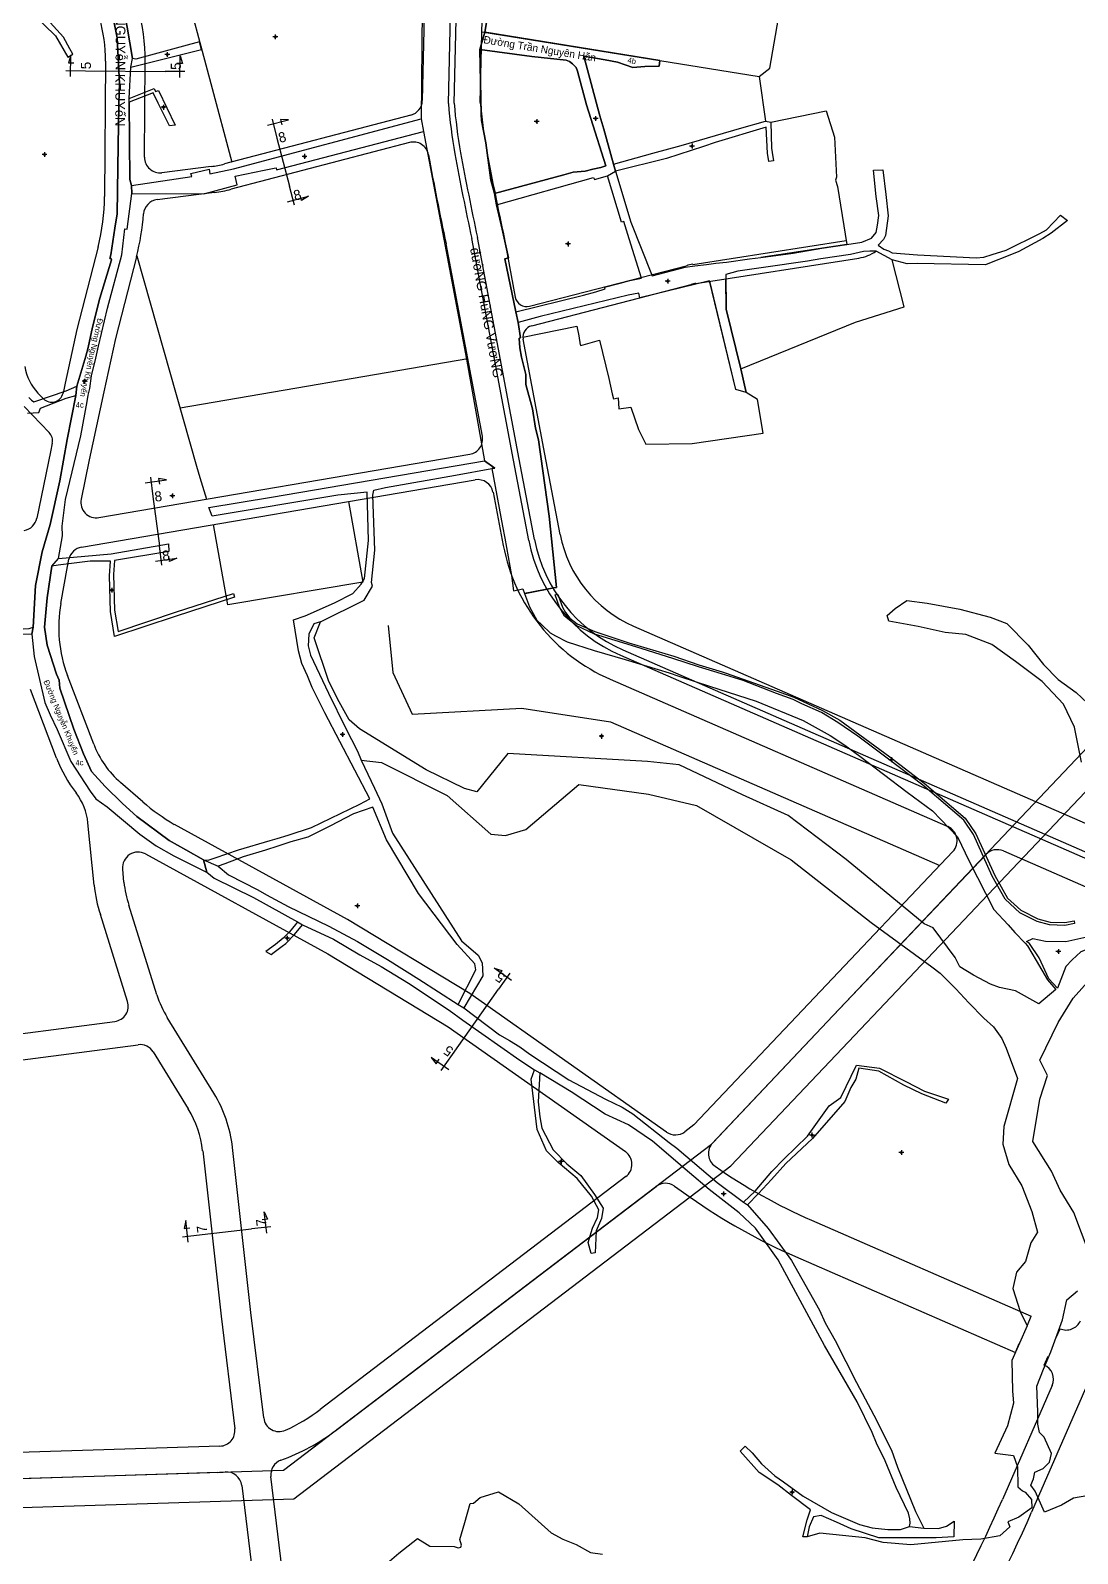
# Model space of a CAD drawing. Extents: x 548357 to 553331, y 1835329 to 1842351.
# Drawn here: x 551467 to 552008, y 1837728 to 1838515 of the extents above; entities that cross this region are included whole.
import ezdxf

# ---------------------------------------------------------------- set-up
doc = ezdxf.new("R2010")
doc.units = 0
for name, color, linetype in [('Level 1', 7, 'Continuous'), ('Level 10', 7, 'Continuous'), ('Level 11', 7, 'Continuous'), ('Level 2', 7, 'Continuous'), ('Level 30', 7, 'Continuous'), ('Level 4', 7, 'Continuous'), ('Level 5', 7, 'Continuous')]:
    doc.layers.add(name, color=color, linetype=linetype)

msp = doc.modelspace()

# ---------------------------------------------------------------- linework, layer by layer
at = {"layer": 'Level 1'}
for points in [[(551488.1, 1838502.55), (551486.86, 1838498.58), (551489.69, 1838498.56)], [(551488.02, 1838491.42), (551488.1, 1838502.55)], [(551544.58, 1838502.14), (551545.76, 1838498.15), (551542.93, 1838498.17)], [(551544.49, 1838491), (551544.58, 1838502.14)], [(551485.51, 1838494.47), (551495.63, 1838494.4)], [(551495.63, 1838494.4), (551536.92, 1838494.1)], [(551547.05, 1838494.02), (551536.92, 1838494.1)], [(551589.8, 1838466.25), (551600.57, 1838469.07)], [(551592.1, 1838469.47), (551594.66, 1838459.67)], [(551600.57, 1838469.07), (551596.42, 1838469.24), (551597.13, 1838466.5)], [(551594.66, 1838459.67), (551601.18, 1838434.84)], [(551600.16, 1838426.73), (551610.94, 1838429.55)], [(551603.74, 1838425.05), (551601.18, 1838434.84)], [(551610.94, 1838429.55), (551607.39, 1838427.36), (551606.67, 1838430.11)], [(551526.58, 1838281.58), (551537.62, 1838283.02)], [(551529.26, 1838284.48), (551530.57, 1838274.44)], [(551537.62, 1838283.02), (551533.52, 1838283.71), (551533.88, 1838280.9)], [(551530.57, 1838274.44), (551533.89, 1838248.98)], [(551535.2, 1838238.95), (551533.89, 1838248.98)], [(551531.86, 1838241.06), (551542.9, 1838242.5)], [(551542.9, 1838242.5), (551539.11, 1838240.78), (551538.74, 1838243.59)], [(551715.93, 1838024.39), (551706.83, 1838030.8)], [(551706.83, 1838030.8), (551710.78, 1838029.5), (551709.15, 1838027.18)], [(551714.91, 1838028.21), (551709.08, 1838019.93)], [(551685.31, 1837986.16), (551709.08, 1838019.93)], [(551683.43, 1837978.2), (551674.32, 1837984.61)], [(551674.32, 1837984.61), (551676.87, 1837981.33), (551678.51, 1837983.65)], [(551679.49, 1837977.88), (551685.31, 1837986.16)], [(551588.11, 1837904.92), (551589.76, 1837901.11), (551586.95, 1837900.79)], [(551589.37, 1837893.86), (551588.11, 1837904.92)], [(551545.91, 1837891.96), (551555.97, 1837893.11)], [(551547.51, 1837900.29), (551546.75, 1837896.2), (551549.57, 1837896.52)], [(551548.77, 1837889.23), (551547.51, 1837900.29)], [(551555.97, 1837893.11), (551581.48, 1837896.02)], [(551591.54, 1837897.17), (551581.48, 1837896.02)]]:
    msp.add_lwpolyline(points, dxfattribs=at)
at = {"layer": 'Level 10'}
for p, q in [((551699.53, 1838505.43), (551701.99, 1838514.33)), ((551519.22, 1838496.25), (551520.02, 1838500.81)), ((551518.32, 1838480.17), (551519.22, 1838496.25)), ((551518.21, 1838478.17), (551518.32, 1838480.17)), ((551669.1, 1838469.55), (551670.35, 1838462.97)), ((551768.5, 1838446.22), (551769.62, 1838442.59)), ((551765.5, 1838440.06), (551769.62, 1838442.59)), ((551519.52, 1838435.05), (551519.62, 1838431.08)), ((551707.08, 1838430.94), (551708.14, 1838425.18)), ((551718.17, 1838369.78), (551719.3, 1838364.39)), ((551490.75, 1838326.6), (551491.21, 1838331.48)), ((551478.25, 1838238.49), (551481.73, 1838242.36)), ((551467.95, 1838203.3), (551468.75, 1838206.89)), ((551556.74, 1838086.8), (551564.27, 1838083.5)), ((551556.74, 1838086.8), (551558.33, 1838080.4)), ((551605.23, 1838054.68), (551607.77, 1838053.13)), ((551688.32, 1838012.03), (551691.2, 1838010.19)), ((551727.72, 1837978.19), (551730.43, 1837976.64)), ((551835.79, 1837909.86), (551837.72, 1837908.41)), ((551921.52, 1837742.23), (551928.99, 1837741.47))]:
    msp.add_line(p, q, dxfattribs=at)
for points in [[(551717.67, 1838607.15), (551701.99, 1838514.33)], [(551666.14, 1838584.16), (551669.98, 1838564.33), (551669.1, 1838469.55)], [(551492.96, 1838555.93), (551491.18, 1838553.49), (551483.9, 1838545.41), (551470.69, 1838526.9), (551468.53, 1838523.76), (551480.29, 1838512.41), (551486.62, 1838501.42), (551489.16, 1838502.91), (551487.61, 1838505.83), (551484.31, 1838511.82), (551477.38, 1838519.3), (551474.11, 1838522.34), (551473.55, 1838523.04), (551473.23, 1838523.92), (551473.27, 1838525.27), (551481.68, 1838538.61), (551488.13, 1838546.55), (551494.27, 1838553.58)], [(551502.29, 1838555.54), (551505.58, 1838549.15), (551513.65, 1838531.71), (551515.13, 1838526.99), (551517.2, 1838516.96), (551520.02, 1838500.81)], [(551491.21, 1838331.48), (551495.9, 1838346.97), (551497.01, 1838351.39), (551499.36, 1838361.86), (551503.15, 1838376.9), (551509.11, 1838396.81), (551508.95, 1838397.35), (551508.34, 1838397.4), (551508.85, 1838399.29), (551510.84, 1838413.17), (551512.1, 1838420.48), (551512.38, 1838444.43), (551512.99, 1838477.76), (551513.33, 1838487.76), (551512.02, 1838511.5), (551509.12, 1838525.91), (551506.94, 1838532.9), (551499.32, 1838546.69), (551494.27, 1838553.58)], [(551519.22, 1838496.25), (551555.71, 1838505.47), (551554.64, 1838509.4), (551546.37, 1838507.05), (551521.66, 1838500.39), (551520.02, 1838500.81)], [(551701.99, 1838514.33), (551792.49, 1838499.67), (551792.16, 1838496.86), (551784.78, 1838496.64), (551778.57, 1838496.05), (551770.59, 1838498.87), (551764.21, 1838500), (551764.2, 1838500), (551753.26, 1838501.94), (551761.41, 1838471.05), (551763.49, 1838464.29), (551768.5, 1838446.22)], [(551707.08, 1838430.94), (551742.95, 1838440.73), (551747.79, 1838441.98), (551753.84, 1838442.51), (551757.9, 1838443.51), (551762.05, 1838444.47), (551764.57, 1838445.28), (551756.81, 1838469.72), (551754.69, 1838476.85), (551749.9, 1838494.19), (551749.18, 1838496.17), (551747.31, 1838498.04), (551745.81, 1838499.13), (551744.17, 1838499.91), (551726.34, 1838501.83), (551699.53, 1838505.43)], [(551699.53, 1838505.43), (551700.22, 1838472.07), (551700.35, 1838468.66), (551702.61, 1838457.22), (551705.17, 1838437.95), (551707.08, 1838430.94)], [(551518.32, 1838480.17), (551531.18, 1838485.17), (551531.81, 1838483.71), (551533.43, 1838484.26), (551542.13, 1838466.27), (551539.15, 1838465.93), (551533.32, 1838477.65), (551530.67, 1838483.09), (551518.21, 1838478.17)], [(551518.21, 1838478.17), (551518.59, 1838438.3), (551519.52, 1838435.05)], [(551519.52, 1838435.05), (551550.62, 1838439.83), (551550.17, 1838441.37), (551559.57, 1838443.52), (551559.91, 1838441.12), (551572.19, 1838443.74), (551669.1, 1838469.55)], [(551768.5, 1838446.22), (551788.94, 1838451.88), (551803.55, 1838455.73), (551834.8, 1838464.93), (551847.07, 1838468.45), (551849.79, 1838467.89), (551850.25, 1838454.45), (551850.56, 1838452.19), (551851.23, 1838447.94), (551848.79, 1838447.54), (551848.12, 1838451.79), (551847.52, 1838465.29), (551821.09, 1838457.43), (551815.1, 1838455.37), (551796.02, 1838449.1), (551769.62, 1838442.59)], [(551519.62, 1838431.08), (551556.92, 1838430.83), (551574.1, 1838435.42), (551573.1, 1838439.94), (551588.07, 1838443.02), (551588.92, 1838443.25), (551593.17, 1838444.13), (551594.29, 1838444.32), (551594.48, 1838443.15), (551670.35, 1838462.97)], [(551670.35, 1838462.97), (551692.58, 1838345.46), (551701.82, 1838292.8)], [(551708.14, 1838425.18), (551758.24, 1838439.28), (551758.72, 1838438.25), (551765.5, 1838440.06)], [(551718.17, 1838369.78), (551753, 1838378.52), (551759.38, 1838380.22), (551764.19, 1838381.76), (551763.98, 1838382.53), (551772.04, 1838384.61), (551777.05, 1838385.99), (551782.95, 1838387.32), (551776.59, 1838407.66), (551773.89, 1838416.54), (551772.67, 1838416.17), (551765.5, 1838440.06)], [(551769.62, 1838442.59), (551777.56, 1838416.11), (551788.52, 1838388.53), (551805.63, 1838392.96), (551810.57, 1838393.64), (551816.6, 1838394.31), (551821.45, 1838395.06), (551826.9, 1838395.57), (551838.77, 1838397.24), (551844.65, 1838397.97), (551861.4, 1838400.24), (551876.18, 1838402.77), (551889.05, 1838404.65), (551896.81, 1838405.91), (551901.81, 1838407.99), (551904.23, 1838410.78), (551905.05, 1838414.64), (551905.7, 1838419.68), (551904.37, 1838429.44), (551902.88, 1838443.09), (551907.67, 1838443.26), (551909.21, 1838430.56), (551910.44, 1838419.4), (551909.05, 1838409.38), (551908.05, 1838407.18), (551905.3, 1838404.25), (551908.22, 1838402.27), (551910.68, 1838401.33), (551912.64, 1838400.42), (551925.66, 1838399.3), (551955.94, 1838397.77), (551959.89, 1838398.12), (551964.15, 1838399.51), (551971.53, 1838401.79), (551988.83, 1838410.38), (551992.31, 1838412.25), (551999.55, 1838419.8), (552003.2, 1838417.1), (551994.64, 1838410.5), (551990.5, 1838407.81), (551978.04, 1838401.02), (551970.77, 1838398.13), (551965.42, 1838396.09), (551960.77, 1838394.09), (551925.46, 1838394.75), (551920.36, 1838394.71), (551912.63, 1838396.77), (551904.24, 1838401.19), (551901.09, 1838401.27), (551897.83, 1838401.06), (551890.95, 1838399.47), (551875.69, 1838397.24), (551868.84, 1838396.08), (551846.13, 1838392.81), (551832.86, 1838390.79), (551826.53, 1838389.14), (551826.81, 1838371.16), (551834.38, 1838340.34), (551837.14, 1838328.11), (551831.79, 1838329.66), (551818.2, 1838385.93), (551782.12, 1838377.11), (551781.63, 1838379.58), (551776.22, 1838378.54), (551730.62, 1838367.41), (551719.3, 1838364.39)], [(551481.73, 1838242.36), (551483.77, 1838254.17), (551483.74, 1838259.17), (551485.41, 1838272.89), (551493.32, 1838305.86), (551496.55, 1838323.45), (551497.03, 1838326.84), (551497.9, 1838330.24), (551498.86, 1838336.73), (551501.12, 1838345.93), (551502.38, 1838352.05), (551507.11, 1838371.68), (551514.49, 1838399.3), (551516, 1838412.71), (551517.28, 1838412.57), (551519.62, 1838431.08)], [(551708.14, 1838425.18), (551710.97, 1838412.53), (551714.38, 1838397.69), (551712.38, 1838397.31), (551718.17, 1838369.78)], [(551719.3, 1838364.39), (551720.48, 1838356.45), (551719.8, 1838356.28), (551720.24, 1838351.33), (551721.04, 1838346.43), (551723.24, 1838337.42), (551723.21, 1838332.26), (551726.73, 1838319.71), (551728.29, 1838309.73), (551729.85, 1838303.71), (551735.35, 1838264.2), (551739.06, 1838227.44), (551737.64, 1838227.19), (551722.54, 1838224.25)], [(551465.82, 1838317.46), (551471.6, 1838317.82), (551472.4, 1838320.01), (551485.65, 1838325.22), (551490.75, 1838326.6)], [(551466.36, 1838325.63), (551467.75, 1838324.2), (551469.09, 1838323.42), (551485.7, 1838328.96), (551491.21, 1838331.48)], [(551468.75, 1838206.89), (551469.82, 1838228.39), (551473.25, 1838245.94), (551477.43, 1838260), (551482.45, 1838282.59), (551486.2, 1838303.86), (551490.75, 1838326.6)], [(551556.74, 1838086.8), (551559.13, 1838086.55), (551562.7, 1838087.74), (551574.7, 1838091.9), (551591.17, 1838096.77), (551594.74, 1838097.73), (551600.49, 1838099.49), (551612.56, 1838103.39), (551637.56, 1838115.55), (551642.66, 1838118.27), (551619.42, 1838162.64), (551612.89, 1838175.71), (551610.38, 1838181.81), (551607.48, 1838188.19), (551605.73, 1838194.62), (551603.28, 1838210.75), (551609.15, 1838212.72), (551624.35, 1838219.45), (551633.81, 1838224.33), (551638.25, 1838229.08), (551639.9, 1838232.03), (551642.01, 1838251.74), (551641.34, 1838276.77), (551626.03, 1838275.06), (551561.14, 1838264.25), (551559.44, 1838268.77), (551591.9, 1838274.17), (551701.82, 1838292.8)], [(551617.15, 1838209.72), (551639.69, 1838220.87), (551643.94, 1838228.12), (551643.44, 1838230.01), (551645.19, 1838246.65), (551644.18, 1838275.15), (551644.73, 1838277.67), (551650.7, 1838279.07), (551686.86, 1838285.55), (551705.68, 1838288.83)], [(551705.68, 1838288.83), (551707.27, 1838289.05), (551701.82, 1838292.8)], [(551705.68, 1838288.83), (551711.15, 1838259.07), (551712.37, 1838252.89), (551715.78, 1838233.69), (551716.94, 1838225.71), (551721.62, 1838226.7), (551722.54, 1838224.25)], [(551481.73, 1838242.36), (551509.05, 1838244.79), (551538.6, 1838250), (551538.75, 1838245.96), (551510.68, 1838241.32), (551510.17, 1838234.14), (551510.64, 1838215.74), (551512.51, 1838204.76), (551542.8, 1838214.79), (551572.22, 1838224.28), (551572.75, 1838222.35), (551542.06, 1838212.44), (551510.78, 1838202.09), (551508.58, 1838215), (551508.11, 1838233.39), (551508.65, 1838240.98), (551498.06, 1838241.05), (551481.65, 1838239.05), (551478.25, 1838238.49)], [(551478.25, 1838238.49), (551475.82, 1838222.16), (551474.53, 1838206.89), (551475.92, 1838197.66), (551480.81, 1838182.69), (551482.07, 1838179.53), (551482.47, 1838175.5), (551489.62, 1838154.23), (551494.61, 1838141.43), (551498.79, 1838132.39), (551505.88, 1838124.68), (551514.79, 1838115.82), (551522.24, 1838109.18), (551539.03, 1838096.75), (551547.52, 1838091.8), (551556.74, 1838086.8)], [(551722.54, 1838224.25), (551725.09, 1838217.41), (551728.95, 1838210.48), (551731.57, 1838208.06), (551735.77, 1838204.02), (551738.52, 1838202.41), (551744.56, 1838199.34), (551758.55, 1838194.93), (551774.66, 1838190.17), (551797.27, 1838183.36), (551802.38, 1838181.69), (551803.3, 1838181.3), (551818.24, 1838176.5), (551842.3, 1838168.63), (551866.51, 1838158.63), (551880.48, 1838151.02), (551888.16, 1838145.95), (551895.85, 1838140.22), (551920.3, 1838121.75), (551933.37, 1838112.01), (551946.26, 1838098.54), (551952.42, 1838086), (551965.01, 1838061.09), (551972.53, 1838053.11), (551975.87, 1838049.13), (551981.31, 1838043.65), (551982.52, 1838042.22), (551987.05, 1838034.73), (551992.87, 1838024.71), (551997.13, 1838019.67), (551988.36, 1838012.24), (551976.36, 1838018.97), (551968.07, 1838020.83), (551963.38, 1838022.55), (551954.62, 1838027.13), (551947.58, 1838031.37), (551945.1, 1838036.28), (551933.68, 1838051.5), (551929.06, 1838053.72), (551888.83, 1838086.92), (551858.75, 1838109.6), (551835.24, 1838120.24), (551802.48, 1838135.78), (551786.1, 1838137.6), (551713.9, 1838141.63), (551697.95, 1838121.93), (551691.63, 1838123.61), (551671.67, 1838133.29), (551637.25, 1838154.36), (551631.9, 1838159.12), (551626.86, 1838168.42), (551621.41, 1838178.92), (551613.92, 1838201.38), (551617.15, 1838209.72)], [(552006.86, 1838053.86), (552001.71, 1838052.85), (551993.83, 1838053.18), (551987.49, 1838054.83), (551978.57, 1838059.29), (551970.98, 1838066.44), (551964.24, 1838078.34), (551954.66, 1838099.78), (551949.55, 1838107.25), (551928.48, 1838125.34), (551910.63, 1838138.79), (551894.74, 1838150.6), (551884.51, 1838157.73), (551876.09, 1838162.79), (551865.83, 1838167.38), (551861.45, 1838169.64), (551852.71, 1838172.71), (551835.53, 1838179.3), (551824.33, 1838182.88), (551812.5, 1838186.41), (551799.26, 1838190.74), (551780.13, 1838196.73), (551758.79, 1838203.29), (551749.23, 1838207.72), (551743.28, 1838212.64), (551740.57, 1838217.19), (551738.44, 1838223.67), (551739.4, 1838224.06), (551740.06, 1838223), (551742.25, 1838217.26), (551743.77, 1838214.48), (551746.06, 1838211.57), (551749.86, 1838208.59), (551758.87, 1838204.61), (551776.45, 1838198.89), (551799.7, 1838191.9), (551812.68, 1838187.54), (551824.68, 1838183.84), (551826.34, 1838183.41), (551853.16, 1838173.93), (551861.82, 1838170.73), (551876.62, 1838163.92), (551885.48, 1838158.89), (551911.3, 1838139.9), (551929.18, 1838126.32), (551950.36, 1838108.21), (551955.85, 1838100.14), (551965.6, 1838078.57), (551972.17, 1838066.95), (551979.08, 1838060.76), (551987.78, 1838056.22), (551994.18, 1838054.52), (552001.7, 1838054.36), (552006.53, 1838055.23), (552006.86, 1838053.86)], [(552010.45, 1838137.25), (552006.83, 1838155.33), (552001.15, 1838167.21), (551990.05, 1838178.83), (551976.37, 1838189.16), (551963.98, 1838197.94), (551950.56, 1838203.11), (551939.98, 1838204.14), (551926.04, 1838207.24), (551910.81, 1838210.08), (551910.03, 1838212.92), (551914.16, 1838216.53), (551920.1, 1838220.67), (551930.68, 1838219.37), (551947.46, 1838216.27), (551963.21, 1838212.14), (551971.73, 1838208.79), (551982.83, 1838197.68), (551990.83, 1838187.61), (551998.31, 1838179.86), (552007.61, 1838173.15), (552013.54, 1838167.73)], [(551617.15, 1838209.72), (551613.62, 1838208.68), (551611.06, 1838203.27), (551610.8, 1838197.28), (551612.06, 1838192.49), (551621.22, 1838172.77), (551630.09, 1838154.94), (551636.2, 1838142.83), (551638.08, 1838138.18)], [(551467.95, 1838203.3), (551448.32, 1838202.83), (551432.33, 1838202.26), (551422.24, 1838201.76), (551422.18, 1838202.22), (551412.24, 1838201.7), (551408.44, 1838202.02), (551404.57, 1838201.54), (551404.2, 1838205.08), (551408.17, 1838205.23), (551421.98, 1838205.3), (551432.56, 1838205.16), (551447.5, 1838205.21), (551466.64, 1838206.29), (551468.75, 1838206.89)], [(551467.95, 1838203.3), (551469.19, 1838191.84), (551474.64, 1838167.98), (551477.41, 1838161.55), (551481.15, 1838154.14), (551488.11, 1838137.5), (551498.13, 1838122.12), (551501.06, 1838118.23), (551506.95, 1838114.08), (551523.79, 1838099.92), (551532.18, 1838093.87), (551541.31, 1838088.83), (551558.3, 1838080.42), (551558.33, 1838080.4)], [(551638.08, 1838138.18), (551648.74, 1838137.07), (551682.67, 1838119.9), (551705.13, 1838099.9), (551712.73, 1838099.35), (551723.29, 1838102.44), (551750.57, 1838125.61), (551786.61, 1838120.58), (551811.52, 1838114.87), (551860.34, 1838086.78), (551901.68, 1838054.37), (551933.03, 1838031.41), (551937.4, 1838028.12), (551945.41, 1838020.1), (551952.26, 1838012.77), (551959.92, 1838004.89), (551964.95, 1838000.51), (551969.26, 1837994.39), (551971.39, 1837989.37), (551977.25, 1837973.81), (551970.2, 1837949.01), (551969.81, 1837939.74), (551972.79, 1837929.36), (551979.52, 1837918.33), (551984.8, 1837905.01), (551987.64, 1837894.32), (551984.28, 1837888.8), (551981.38, 1837879.13), (551976.76, 1837873.72), (551974.83, 1837865.17), (551978.62, 1837853.41), (551982.25, 1837845.89), (551974.45, 1837828), (551974.78, 1837812.4), (551975.26, 1837805.94), (551972.21, 1837794.29), (551965.58, 1837780.19), (551975.19, 1837778.96), (551977.34, 1837773.13), (551977.49, 1837762.77), (551979.88, 1837760.77), (551981.34, 1837760.05), (551984.55, 1837756.19), (551984.71, 1837751.88), (551977.98, 1837747.14), (551972.28, 1837744.65), (551973.35, 1837742.08), (551968.25, 1837737.36), (551958.45, 1837735.77), (551949.01, 1837735.29), (551922.29, 1837732.84), (551907.99, 1837734), (551898.57, 1837736.32), (551875.12, 1837738.83), (551868.56, 1837736.89)], [(551638.08, 1838138.18), (551645.01, 1838123.79), (551648.84, 1838115.57), (551654.34, 1838100.56), (551689.94, 1838044.94), (551698.65, 1838037.39), (551700.76, 1838033.45), (551701.06, 1838026.82), (551691.2, 1838010.19)], [(551688.32, 1838012.03), (551697.42, 1838029.93), (551696.83, 1838033.03), (551687.78, 1838042.93), (551667.72, 1838069.36), (551651.19, 1838097.1), (551644.16, 1838113.87), (551634.23, 1838110.42), (551622.03, 1838104.19), (551610.52, 1838098.51), (551601.78, 1838096.01), (551595.03, 1838093.83), (551588.74, 1838091.74), (551577.16, 1838088.34), (551567.7, 1838084.69), (551564.27, 1838083.5)], [(551564.27, 1838083.5), (551569.65, 1838079.02), (551584.84, 1838071.2), (551589.28, 1838068.58), (551600.51, 1838062.59), (551621.48, 1838052.49), (551636.24, 1838044.6), (551651.77, 1838035.15), (551667.9, 1838025.02), (551688.32, 1838012.03)], [(551558.33, 1838080.4), (551562.22, 1838077.31), (551582.5, 1838067.2), (551605.23, 1838054.68)], [(552057.19, 1838058.03), (552051.93, 1838055.3), (552010, 1838039.13), (552005.62, 1838035), (552002.35, 1838031.62), (551997.93, 1838020.35), (551993.46, 1838025.31), (551988.54, 1838036.14), (551983.48, 1838043.55), (551982.05, 1838044.53), (551985.25, 1838046.09), (551991.85, 1838044.69), (552002.37, 1838044.54), (552023.97, 1838049.28), (552050.84, 1838056.4), (552055.88, 1838058.35), (552057.19, 1838058.03)], [(551605.23, 1838054.68), (551604.18, 1838053.28), (551601.18, 1838049.56), (551597.92, 1838046.21), (551593.82, 1838043.03), (551588.84, 1838039.34), (551591.72, 1838037.84), (551593.14, 1838039.05), (551597.41, 1838042.17), (551599.19, 1838043.54), (551603.78, 1838048.15), (551607.77, 1838053.13)], [(551607.77, 1838053.13), (551623.9, 1838045.65), (551637.49, 1838037.69), (551648.56, 1838031.62), (551662.7, 1838023.03), (551683.57, 1838008.98), (551690.69, 1838003.83), (551720.19, 1837983.22), (551727.72, 1837978.19)], [(552014.41, 1837883.53), (552006.46, 1837904.48), (551999.42, 1837916.01), (551994.83, 1837925.83), (551985.3, 1837941.13), (551988.79, 1837963.08), (551992.77, 1837975.26), (551988.92, 1837983.19), (551998.28, 1838002.61), (552006.17, 1838015.26), (552015.03, 1838025.26)], [(551691.2, 1838010.19), (551709.66, 1837996.38), (551714.87, 1837993.41), (551720.1, 1837990.16), (551725.26, 1837986.39), (551745.43, 1837972.99), (551764.39, 1837963.01), (551773.04, 1837958.96), (551778.62, 1837955.41), (551797.24, 1837940.59), (551801.33, 1837937.81), (551822.12, 1837919.99), (551835.79, 1837909.86)], [(551835.79, 1837909.86), (551841.82, 1837915.54), (551850.44, 1837925.61), (551856.77, 1837932.17), (551868.85, 1837943.92), (551880.02, 1837959.55), (551886.1, 1837963.95), (551894.12, 1837980.64), (551906.05, 1837979.04), (551919.68, 1837972.11), (551929.25, 1837967.17), (551941.6, 1837963.13), (551940.22, 1837961.03), (551927.97, 1837965.79), (551918.56, 1837970.21), (551905.59, 1837977.52), (551895.41, 1837979.01), (551893.73, 1837973.38), (551891.23, 1837969.13), (551888.18, 1837961.79), (551871.4, 1837942.79), (551857.54, 1837929.87), (551850.28, 1837921.6), (551843.51, 1837914.4), (551837.72, 1837908.41)], [(551730.43, 1837976.64), (551729.7, 1837961.61), (551730.46, 1837954.01), (551731.55, 1837948), (551737.46, 1837936.9), (551744.37, 1837929.64), (551751.61, 1837923.54), (551758.72, 1837913.87), (551763.27, 1837906.69), (551762.43, 1837901.33), (551759.64, 1837895.03), (551759.06, 1837883.73), (551756.99, 1837883.38), (551755.47, 1837888.97), (551757.73, 1837896.42), (551760.35, 1837901.83), (551761.02, 1837905.96), (551757.27, 1837913.01), (551749.76, 1837922.05), (551739.97, 1837930.39), (551733.97, 1837936.41), (551729.1, 1837947.31), (551726.07, 1837973.32), (551727.72, 1837978.19)], [(551921.52, 1837742.23), (551921.92, 1837743.91), (551921.75, 1837746.21), (551921.04, 1837749.2), (551914.66, 1837762.42), (551908.89, 1837776.12), (551904.46, 1837785.35), (551902.14, 1837790.82), (551894.47, 1837806.67), (551877.53, 1837835.75), (551874.15, 1837842.14), (551853.64, 1837880.02), (551841.85, 1837896.45), (551833.5, 1837904.39), (551818.03, 1837916.37), (551807.91, 1837925.07), (551788.68, 1837941.32), (551776.34, 1837949.74), (551764.18, 1837955.34), (551746.6, 1837966.91), (551730.43, 1837976.64)], [(551837.72, 1837908.41), (551848.5, 1837896.24), (551860.5, 1837879.67), (551875, 1837853.95), (551878.02, 1837847.53), (551883.11, 1837838.36), (551894.08, 1837816.62), (551903.1, 1837799.82), (551912.27, 1837781.68), (551915.35, 1837772.96), (551924.62, 1837750.04), (551928.99, 1837741.47)], [(552023.96, 1837760.02), (552006.18, 1837756.85), (552000, 1837753.27), (551991.26, 1837749.68), (551986.46, 1837760.54), (551984.23, 1837763.62), (551985.62, 1837766.97), (551986.27, 1837770.27), (551990.54, 1837772.2), (551993.79, 1837775.47), (551994.83, 1837779.91), (551991.13, 1837788.5), (551988.68, 1837790.75), (551987.81, 1837795.19), (551987.78, 1837801.56), (551987.38, 1837814.85), (551990.8, 1837823.57), (551994.61, 1837832.57), (552000.64, 1837849.02), (552002.78, 1837859.45), (552008.41, 1837864.02)], [(551868.56, 1837736.89), (551866.44, 1837736.89), (551868.59, 1837745.73), (551870.34, 1837750.95), (551860.5, 1837758.21), (551853.52, 1837763.78), (551843.83, 1837770.23), (551834.02, 1837781.24), (551836.64, 1837783.69), (551840.29, 1837780.3), (551845.08, 1837774.6), (551851.94, 1837768.44), (551856.42, 1837765.36), (551866.51, 1837757.88), (551881.27, 1837749.56), (551895.71, 1837743.28), (551902.28, 1837741.55), (551910.39, 1837740.75), (551916.8, 1837740.69), (551921.52, 1837742.23)], [(551650.45, 1837722.26), (551657.62, 1837728.54), (551667.22, 1837736.01), (551673.67, 1837732.11), (551686.17, 1837731.89), (551688.26, 1837731.31), (551689.6, 1837731.55), (551689.95, 1837732.58), (551689.13, 1837735.59), (551691.74, 1837744.28), (551694.49, 1837754.17), (551696.23, 1837754.23), (551699.67, 1837757.17), (551709.18, 1837760.13), (551719.63, 1837753.94), (551736.3, 1837739), (551742.34, 1837735.71), (551749.24, 1837733.02), (551756.6, 1837728.85), (551762.9, 1837728)], [(551928.99, 1837741.47), (551936.51, 1837741.25), (551940.71, 1837742.35), (551944.61, 1837745.01), (551944.5, 1837736.94), (551935.34, 1837736.45), (551905.72, 1837736.43), (551891.36, 1837741.02), (551883.75, 1837744.57), (551875.89, 1837747.92), (551871.97, 1837747.23), (551869.59, 1837742.08), (551868.56, 1837736.89)]]:
    msp.add_lwpolyline(points, dxfattribs=at)
at = {"layer": 'Level 11'}
for p, q in [((551593.17, 1838511.92), (551592.54, 1838511.92)), ((551593.79, 1838512.55), (551593.17, 1838511.92)), ((551593.17, 1838511.92), (551593.79, 1838511.29)), ((551593.79, 1838513.17), (551593.79, 1838512.55)), ((551594.41, 1838511.92), (551593.79, 1838512.55)), ((551593.79, 1838511.29), (551594.41, 1838511.92)), ((551593.79, 1838511.29), (551593.79, 1838510.67)), ((551595.04, 1838511.92), (551594.41, 1838511.92)), ((551537.35, 1838502.82), (551536.72, 1838502.82)), ((551537.97, 1838503.45), (551537.35, 1838502.82)), ((551537.35, 1838502.82), (551537.97, 1838502.19)), ((551537.97, 1838504.07), (551537.97, 1838503.45)), ((551538.59, 1838502.82), (551537.97, 1838503.45)), ((551537.97, 1838502.19), (551538.59, 1838502.82)), ((551537.97, 1838502.19), (551537.97, 1838501.57)), ((551539.22, 1838502.82), (551538.59, 1838502.82)), ((551535.37, 1838475.55), (551534.75, 1838475.55)), ((551536, 1838476.17), (551535.37, 1838475.55)), ((551535.37, 1838475.55), (551536, 1838474.93)), ((551536, 1838476.8), (551536, 1838476.17)), ((551536.63, 1838475.55), (551536, 1838476.17)), ((551536, 1838474.93), (551536.63, 1838475.55)), ((551537.25, 1838475.55), (551536.63, 1838475.55)), ((551536, 1838474.93), (551536, 1838474.3)), ((551728.25, 1838468.18), (551727.62, 1838468.18)), ((551728.87, 1838468.81), (551728.25, 1838468.18)), ((551728.25, 1838468.18), (551728.87, 1838467.55)), ((551728.87, 1838469.43), (551728.87, 1838468.81)), ((551729.49, 1838468.18), (551728.87, 1838468.81)), ((551728.87, 1838467.55), (551729.49, 1838468.18)), ((551728.87, 1838467.55), (551728.87, 1838466.93)), ((551730.12, 1838468.18), (551729.49, 1838468.18)), ((551758.68, 1838469.76), (551758.05, 1838469.76)), ((551759.3, 1838470.39), (551758.68, 1838469.76)), ((551758.68, 1838469.76), (551759.3, 1838469.13)), ((551759.3, 1838471.01), (551759.3, 1838470.39)), ((551759.93, 1838469.76), (551759.3, 1838470.39)), ((551759.3, 1838469.13), (551759.93, 1838469.76)), ((551759.3, 1838469.13), (551759.3, 1838468.51)), ((551760.55, 1838469.76), (551759.93, 1838469.76)), ((551474.55, 1838451.79), (551473.93, 1838451.17)), ((551474.55, 1838452.42), (551474.55, 1838451.79)), ((551475.18, 1838451.17), (551474.55, 1838451.79)), ((551808.51, 1838455.52), (551807.89, 1838455.52)), ((551809.14, 1838456.15), (551808.51, 1838455.52)), ((551808.51, 1838455.52), (551809.14, 1838454.89)), ((551809.14, 1838456.77), (551809.14, 1838456.15)), ((551809.77, 1838455.52), (551809.14, 1838456.15)), ((551809.14, 1838454.89), (551809.77, 1838455.52)), ((551809.14, 1838454.89), (551809.14, 1838454.27)), ((551810.39, 1838455.52), (551809.77, 1838455.52)), ((551473.93, 1838451.17), (551473.3, 1838451.17)), ((551473.93, 1838451.17), (551474.55, 1838450.55)), ((551474.55, 1838450.55), (551475.18, 1838451.17)), ((551474.55, 1838450.55), (551474.55, 1838449.92)), ((551475.8, 1838451.17), (551475.18, 1838451.17)), ((551608.3, 1838450.19), (551607.67, 1838450.19)), ((551608.92, 1838450.81), (551608.3, 1838450.19)), ((551608.3, 1838450.19), (551608.92, 1838449.57)), ((551608.92, 1838451.44), (551608.92, 1838450.81)), ((551609.55, 1838450.19), (551608.92, 1838450.81)), ((551608.92, 1838449.57), (551609.55, 1838450.19)), ((551608.92, 1838449.57), (551608.92, 1838448.94)), ((551610.17, 1838450.19), (551609.55, 1838450.19)), ((551744.45, 1838404.92), (551743.83, 1838404.92)), ((551745.08, 1838405.55), (551744.45, 1838404.92)), ((551744.45, 1838404.92), (551745.08, 1838404.29)), ((551745.08, 1838406.17), (551745.08, 1838405.55)), ((551745.7, 1838404.92), (551745.08, 1838405.55)), ((551745.08, 1838404.29), (551745.7, 1838404.92)), ((551746.33, 1838404.92), (551745.7, 1838404.92)), ((551745.08, 1838404.29), (551745.08, 1838403.67)), ((551795.94, 1838385.68), (551795.32, 1838385.68)), ((551796.57, 1838386.31), (551795.94, 1838385.68)), ((551795.94, 1838385.68), (551796.57, 1838385.05)), ((551796.57, 1838386.93), (551796.57, 1838386.31)), ((551797.19, 1838385.68), (551796.57, 1838386.31)), ((551796.57, 1838385.05), (551797.19, 1838385.68)), ((551796.57, 1838385.05), (551796.57, 1838384.43)), ((551797.82, 1838385.68), (551797.19, 1838385.68)), ((551494.59, 1838333.97), (551493.96, 1838333.97)), ((551495.21, 1838334.59), (551494.59, 1838333.97)), ((551494.59, 1838333.97), (551495.21, 1838333.35)), ((551495.21, 1838335.22), (551495.21, 1838334.59)), ((551495.83, 1838333.97), (551495.21, 1838334.59)), ((551495.21, 1838333.35), (551495.83, 1838333.97)), ((551496.46, 1838333.97), (551495.83, 1838333.97)), ((551495.21, 1838333.35), (551495.21, 1838332.72)), ((551539.99, 1838274.76), (551539.36, 1838274.76)), ((551540.61, 1838275.39), (551539.99, 1838274.76)), ((551539.99, 1838274.76), (551540.61, 1838274.13)), ((551540.61, 1838276.01), (551540.61, 1838275.39)), ((551541.23, 1838274.76), (551540.61, 1838275.39)), ((551540.61, 1838274.13), (551541.23, 1838274.76)), ((551540.61, 1838274.13), (551540.61, 1838273.51)), ((551541.86, 1838274.76), (551541.23, 1838274.76)), ((551508.71, 1838226.04), (551508.09, 1838226.04)), ((551509.34, 1838226.67), (551508.71, 1838226.04)), ((551508.71, 1838226.04), (551509.34, 1838225.41)), ((551509.34, 1838227.29), (551509.34, 1838226.67)), ((551509.97, 1838226.04), (551509.34, 1838226.67)), ((551509.34, 1838225.41), (551509.97, 1838226.04)), ((551509.34, 1838225.41), (551509.34, 1838224.79)), ((551510.59, 1838226.04), (551509.97, 1838226.04)), ((551628.54, 1838152.75), (551628.54, 1838152.13)), ((551627.91, 1838151.5), (551627.29, 1838151.5)), ((551628.54, 1838152.13), (551627.91, 1838151.5)), ((551627.91, 1838151.5), (551628.54, 1838150.87)), ((551629.17, 1838151.5), (551628.54, 1838152.13)), ((551628.54, 1838150.87), (551629.17, 1838151.5)), ((551628.54, 1838150.87), (551628.54, 1838150.25)), ((551629.79, 1838151.5), (551629.17, 1838151.5)), ((551761.73, 1838150.54), (551761.11, 1838150.54)), ((551762.36, 1838151.17), (551761.73, 1838150.54)), ((551761.73, 1838150.54), (551762.36, 1838149.91)), ((551762.36, 1838151.79), (551762.36, 1838151.17)), ((551762.99, 1838150.54), (551762.36, 1838151.17)), ((551762.36, 1838149.91), (551762.99, 1838150.54)), ((551762.36, 1838149.91), (551762.36, 1838149.29)), ((551763.61, 1838150.54), (551762.99, 1838150.54)), ((551911.51, 1838138.46), (551910.89, 1838138.46)), ((551912.14, 1838139.09), (551911.51, 1838138.46)), ((551911.51, 1838138.46), (551912.14, 1838137.83)), ((551912.14, 1838139.71), (551912.14, 1838139.09)), ((551912.77, 1838138.46), (551912.14, 1838139.09)), ((551912.14, 1838137.83), (551912.77, 1838138.46)), ((551912.14, 1838137.83), (551912.14, 1838137.21)), ((551913.39, 1838138.46), (551912.77, 1838138.46)), ((551635.59, 1838062.95), (551634.96, 1838062.95)), ((551636.21, 1838063.57), (551635.59, 1838062.95)), ((551635.59, 1838062.95), (551636.21, 1838062.33)), ((551636.21, 1838064.2), (551636.21, 1838063.57)), ((551636.83, 1838062.95), (551636.21, 1838063.57)), ((551636.21, 1838062.33), (551636.83, 1838062.95)), ((551636.21, 1838062.33), (551636.21, 1838061.7)), ((551637.46, 1838062.95), (551636.83, 1838062.95)), ((551599.31, 1838046.26), (551598.68, 1838046.26)), ((551599.93, 1838046.89), (551599.31, 1838046.26)), ((551599.31, 1838046.26), (551599.93, 1838045.63)), ((551599.93, 1838047.51), (551599.93, 1838046.89)), ((551600.56, 1838046.26), (551599.93, 1838046.89)), ((551599.93, 1838045.63), (551600.56, 1838046.26)), ((551599.93, 1838045.63), (551599.93, 1838045.01)), ((551601.18, 1838046.26), (551600.56, 1838046.26)), ((551997.83, 1838039.35), (551997.21, 1838039.35)), ((551998.46, 1838039.97), (551997.83, 1838039.35)), ((551997.83, 1838039.35), (551998.46, 1838038.73)), ((551998.46, 1838040.6), (551998.46, 1838039.97)), ((551999.09, 1838039.35), (551998.46, 1838039.97)), ((551998.46, 1838038.73), (551999.09, 1838039.35)), ((551998.46, 1838038.73), (551998.46, 1838038.1)), ((551999.71, 1838039.35), (551999.09, 1838039.35)), ((551870.49, 1837944.52), (551869.86, 1837944.52)), ((551871.11, 1837945.15), (551870.49, 1837944.52)), ((551870.49, 1837944.52), (551871.11, 1837943.89)), ((551871.11, 1837945.77), (551871.11, 1837945.15)), ((551871.73, 1837944.52), (551871.11, 1837945.15)), ((551871.11, 1837943.89), (551871.73, 1837944.52)), ((551871.11, 1837943.89), (551871.11, 1837943.27)), ((551872.36, 1837944.52), (551871.73, 1837944.52)), ((551916.69, 1837935.51), (551916.06, 1837935.51)), ((551917.31, 1837936.13), (551916.69, 1837935.51)), ((551916.69, 1837935.51), (551917.31, 1837934.89)), ((551917.31, 1837936.76), (551917.31, 1837936.13)), ((551917.94, 1837935.51), (551917.31, 1837936.13)), ((551917.31, 1837934.89), (551917.94, 1837935.51)), ((551917.31, 1837934.89), (551917.31, 1837934.26)), ((551918.56, 1837935.51), (551917.94, 1837935.51)), ((551740.81, 1837930.78), (551740.18, 1837930.78)), ((551741.43, 1837931.41), (551740.81, 1837930.78)), ((551740.81, 1837930.78), (551741.43, 1837930.15)), ((551741.43, 1837932.03), (551741.43, 1837931.41)), ((551742.06, 1837930.78), (551741.43, 1837931.41)), ((551741.43, 1837930.15), (551742.06, 1837930.78)), ((551741.43, 1837930.15), (551741.43, 1837929.53)), ((551742.68, 1837930.78), (551742.06, 1837930.78)), ((551824.85, 1837914.14), (551824.22, 1837914.14)), ((551825.47, 1837914.77), (551824.85, 1837914.14)), ((551824.85, 1837914.14), (551825.47, 1837913.51)), ((551825.47, 1837915.39), (551825.47, 1837914.77)), ((551826.09, 1837914.14), (551825.47, 1837914.77)), ((551825.47, 1837913.51), (551826.09, 1837914.14)), ((551825.47, 1837913.51), (551825.47, 1837912.89)), ((551826.72, 1837914.14), (551826.09, 1837914.14)), ((551860.25, 1837760.06), (551859.63, 1837760.06)), ((551860.88, 1837760.69), (551860.25, 1837760.06)), ((551860.25, 1837760.06), (551860.88, 1837759.43)), ((551860.88, 1837761.31), (551860.88, 1837760.69)), ((551861.51, 1837760.06), (551860.88, 1837760.69)), ((551860.88, 1837759.43), (551861.51, 1837760.06)), ((551860.88, 1837759.43), (551860.88, 1837758.81)), ((551862.13, 1837760.06), (551861.51, 1837760.06))]:
    msp.add_line(p, q, dxfattribs=at)
for centre in [(551593.79, 1838511.92), (551537.97, 1838502.82), (551536, 1838475.55), (551728.87, 1838468.18), (551759.3, 1838469.76), (551809.14, 1838455.52), (551474.55, 1838451.17), (551608.92, 1838450.19), (551745.08, 1838404.92), (551796.57, 1838385.68), (551495.21, 1838333.97), (551540.61, 1838274.76), (551509.34, 1838226.04), (551628.54, 1838151.5), (551762.36, 1838150.54), (551912.14, 1838138.46), (551636.21, 1838062.95), (551599.93, 1838046.26), (551998.46, 1838039.35), (551871.11, 1837944.52), (551917.31, 1837935.51), (551741.43, 1837930.78), (551825.47, 1837914.14), (551860.88, 1837760.06)]:
    msp.add_circle(centre, 0.15, dxfattribs=at)
at = {"layer": 'Level 2'}
for p, q in [((551509.12, 1838525.91), (551512.02, 1838511.5)), ((551701.99, 1838514.33), (551699.53, 1838505.43)), ((551699.53, 1838505.43), (551726.34, 1838501.83)), ((551747.31, 1838498.04), (551749.18, 1838496.17)), ((551512.38, 1838444.43), (551512.1, 1838420.48)), ((551509.11, 1838396.81), (551503.15, 1838376.9)), ((551508.85, 1838399.29), (551508.34, 1838397.4)), ((551503.15, 1838376.9), (551499.36, 1838361.86)), ((551499.36, 1838361.86), (551497.01, 1838351.39)), ((551497.01, 1838351.39), (551495.9, 1838346.97)), ((551495.9, 1838346.97), (551491.21, 1838331.48))]:
    msp.add_line(p, q, dxfattribs=at)
for points in [[(551669.98, 1838564.33), (551669.1, 1838469.55), (551670.35, 1838462.97), (551692.58, 1838345.46), (551701.82, 1838292.8), (551707.27, 1838289.05), (551705.68, 1838288.83), (551711.15, 1838259.07), (551712.37, 1838252.89), (551715.78, 1838233.69), (551716.94, 1838225.71), (551721.62, 1838226.7), (551722.54, 1838224.25), (551723.72, 1838224.47), (551737.64, 1838227.19), (551739.06, 1838227.44), (551735.35, 1838264.2), (551729.85, 1838303.71), (551728.29, 1838309.73), (551726.73, 1838319.71), (551723.21, 1838332.26), (551723.24, 1838337.42), (551721.04, 1838346.43), (551720.24, 1838351.33), (551719.8, 1838356.28), (551720.48, 1838356.45), (551719.3, 1838364.39), (551718.17, 1838369.78), (551712.38, 1838397.31), (551714.38, 1838397.69), (551710.97, 1838412.53), (551708.14, 1838425.18), (551707.08, 1838430.94), (551705.17, 1838437.95), (551702.61, 1838457.22), (551700.35, 1838468.66), (551700.22, 1838472.07), (551699.53, 1838505.43), (551701.99, 1838514.33), (551717.67, 1838607.15)], [(551520.02, 1838500.81), (551517.2, 1838516.96), (551515.13, 1838526.99)], [(551512.02, 1838511.5), (551513.33, 1838487.76), (551512.99, 1838477.76), (551512.38, 1838444.43)], [(551764.57, 1838445.28), (551762.05, 1838444.47), (551757.9, 1838443.51), (551753.84, 1838442.51), (551747.79, 1838441.98), (551742.95, 1838440.73), (551707.08, 1838430.94), (551708.14, 1838425.18), (551758.24, 1838439.28), (551758.72, 1838438.25), (551765.5, 1838440.06), (551769.62, 1838442.59), (551768.5, 1838446.22), (551763.49, 1838464.29), (551761.41, 1838471.05), (551753.26, 1838501.94), (551764.21, 1838500), (551770.59, 1838498.87), (551778.57, 1838496.05), (551784.78, 1838496.64), (551792.16, 1838496.86), (551792.49, 1838499.67), (551701.99, 1838514.33)], [(551518.21, 1838478.17), (551518.32, 1838480.17), (551519.22, 1838496.25), (551520.02, 1838500.81)], [(551726.34, 1838501.83), (551744.17, 1838499.91), (551745.81, 1838499.13), (551747.31, 1838498.04)], [(551749.18, 1838496.17), (551749.9, 1838494.19), (551754.69, 1838476.85), (551756.81, 1838469.72), (551764.57, 1838445.28)], [(551519.52, 1838435.05), (551518.59, 1838438.3), (551518.21, 1838478.17)], [(551491.21, 1838331.48), (551490.75, 1838326.6), (551486.2, 1838303.86), (551482.45, 1838282.59), (551477.43, 1838260), (551473.25, 1838245.94), (551469.82, 1838228.39), (551468.75, 1838206.89), (551467.95, 1838203.3), (551469.19, 1838191.84), (551474.64, 1838167.98), (551477.41, 1838161.55), (551481.15, 1838154.14), (551488.11, 1838137.5), (551498.13, 1838122.12), (551501.06, 1838118.23), (551506.95, 1838114.08), (551523.79, 1838099.92), (551532.18, 1838093.87), (551541.31, 1838088.83), (551558.3, 1838080.42), (551558.33, 1838080.4), (551556.74, 1838086.8), (551547.52, 1838091.8), (551539.03, 1838096.75), (551522.24, 1838109.18), (551514.79, 1838115.82), (551505.88, 1838124.68), (551498.79, 1838132.39), (551494.61, 1838141.43), (551489.62, 1838154.23), (551482.47, 1838175.5), (551482.07, 1838179.53), (551480.81, 1838182.69), (551475.92, 1838197.66), (551474.53, 1838206.89), (551475.82, 1838222.16), (551478.25, 1838238.49), (551481.73, 1838242.36), (551483.77, 1838254.17), (551483.74, 1838259.17), (551485.41, 1838272.89), (551493.32, 1838305.86), (551496.55, 1838323.45), (551497.03, 1838326.84), (551497.9, 1838330.24), (551498.86, 1838336.73), (551501.12, 1838345.93), (551502.38, 1838352.05), (551507.11, 1838371.68), (551514.49, 1838399.3), (551516, 1838412.71), (551517.28, 1838412.57), (551519.62, 1838431.08), (551519.52, 1838435.05)], [(551512.1, 1838420.48), (551510.84, 1838413.17), (551508.85, 1838399.29)], [(551508.34, 1838397.4), (551508.95, 1838397.35), (551509.11, 1838396.81)]]:
    msp.add_lwpolyline(points, dxfattribs=at)
at = {"layer": 'Level 30'}
for points in [[(550477.02, 1837736.91), (551348.05, 1837763.51), (551500.16, 1837768.26), (551598.04, 1837771.31), (551819.16, 1837939.77), (551882.15, 1838006.24), (553007.63, 1839193.61)], [(550483.82, 1837722.11), (551348.99, 1837748.53), (551500.63, 1837753.27), (551603.3, 1837756.47), (551829.22, 1837928.58), (551893.03, 1837995.92), (553018.52, 1839183.3)], [(551843.91, 1838491.42), (551849.31, 1838495.84), (551879.95, 1838672.88), (551871.56, 1838684.51), (551813.15, 1838694.75), (551775.91, 1838701.28), (551763.77, 1838703.41), (551750.05, 1838705.8), (551735.91, 1838707.86)], [(551683.22, 1838477.56), (551686.11, 1838599.95)], [(551686.23, 1838477.64), (551689.11, 1838599.82)], [(551699.74, 1838478.03), (551702.6, 1838599.21)], [(551568.07, 1838582.78), (551571.23, 1838552.77), (551545.1, 1838545.22), (551560.4, 1838487.78), (551571.25, 1838447.24)], [(551672, 1838574.2), (551669.75, 1838479.05)], [(551700.6, 1838514.55), (551843.91, 1838491.42), (551847.07, 1838468.45), (551849.79, 1838467.89), (551878.53, 1838473.78), (551882.8, 1838460.18), (551883.11, 1838453.3), (551883.78, 1838439.45), (551883.34, 1838437.9), (551884.34, 1838434.68), (551889.05, 1838404.65), (551844.65, 1838397.97)], [(551506.07, 1838499.43), (551505.56, 1838429.48)], [(551526.2, 1838449.74), (551526.57, 1838499.31)], [(551663.79, 1838471.5), (551567.55, 1838446.27)], [(551663.08, 1838457.36), (551570.98, 1838433.21)], [(551560.7, 1838444.95), (551535.2, 1838441.74)], [(551562.38, 1838431.55), (551532.67, 1838427.81)], [(551700.79, 1838305.63), (551682.09, 1838405.07)], [(551716.86, 1838293.25), (551695.32, 1838407.75)], [(551719.81, 1838293.81), (551698.26, 1838408.35)], [(551711.49, 1838411.03), (551717.81, 1838377.46)], [(551809.57, 1838394.4), (551888.73, 1838406.72)], [(551502.21, 1838403.36), (551491.26, 1838360.76)], [(551522.07, 1838398.29), (551511.21, 1838356.02)], [(551522.21, 1838398.84), (551553.15, 1838290.12), (551554.82, 1838284.26), (551558.18, 1838273)], [(551811.11, 1838384.52), (551895.37, 1838397.63)], [(551837.14, 1838328.11), (551834.38, 1838340.34), (551893.6, 1838364.57), (551918.7, 1838372.47), (551912.63, 1838396.77), (551904.24, 1838401.19)], [(551725.21, 1838372.76), (551806.19, 1838393.7)], [(551721.71, 1838356.7), (551749.63, 1838362.45), (551750.58, 1838357.49), (551751.36, 1838352.8), (551751.56, 1838352.83), (551751.69, 1838352.43), (551761.26, 1838355.29), (551766.09, 1838335.46), (551767.93, 1838327.56), (551768.56, 1838324.85), (551770.99, 1838325.42), (551771.34, 1838319.67), (551777.48, 1838320.54), (551781.53, 1838309.15), (551785.23, 1838301.43), (551809.2, 1838301.79), (551845.9, 1838307.16), (551842.89, 1838324.57), (551837.14, 1838328.11), (551831.79, 1838329.66), (551818.27, 1838385.63)], [(551726.28, 1838362.71), (551808.7, 1838384.02)], [(551834.38, 1838340.34), (551826.81, 1838371.16), (551826.56, 1838386.92)], [(551491.26, 1838360.76), (551485.21, 1838332.95)], [(551511.21, 1838356.02), (551505.25, 1838328.61)], [(551733.07, 1838296.32), (551721.88, 1838355.79)], [(551693.28, 1838345.58), (551544.6, 1838320.17)], [(551473.94, 1838324.99), (551471.15, 1838327.88)], [(551485.21, 1838332.95), (551484.12, 1838327.89)], [(551505.25, 1838328.61), (551497.65, 1838293.38)], [(551463.96, 1838320.93), (551476.99, 1838307.44)], [(551477.59, 1838297.59), (551470.57, 1838263.2)], [(551478.54, 1838302), (551477.59, 1838297.59)], [(551502.68, 1838263.51), (551694.28, 1838296.26)], [(551741.02, 1838254.84), (551733.07, 1838296.32)], [(551497.65, 1838293.38), (551493.49, 1838272.99)], [(551724.82, 1838251.74), (551716.86, 1838293.25)], [(551727.76, 1838252.3), (551719.81, 1838293.81)], [(551493.66, 1838248.27), (551697.09, 1838283.05)], [(551631.54, 1838271.84), (551638.94, 1838230.18), (551569.27, 1838218.51), (551561.91, 1838259.94)], [(551706.29, 1838276.67), (551711.56, 1838249.19)], [(551482.96, 1838219.23), (551486.4, 1838238.23), (551487.17, 1838241.99)], [(551652.19, 1838207.84), (551654.57, 1838183.45), (551664.59, 1838161.9), (551721.18, 1838165.01), (551767.08, 1838158.09), (551937.12, 1838083.86)], [(551778.85, 1838207.51), (552097.15, 1838068.56)], [(551772.25, 1838192.39), (552097.88, 1838050.23)], [(551773.45, 1838195.14), (552099.08, 1838052.98)], [(551499.94, 1838146.52), (551486.43, 1838181.97)], [(551766.85, 1838180.02), (551941.3, 1838103.86)], [(551480.79, 1838139.22), (551467.27, 1838174.66)], [(551525.35, 1838116.67), (551513.83, 1838126.66)], [(551500.17, 1838073.62), (551496.97, 1838105.88)], [(551795.94, 1837946.08), (551694.29, 1838017.62), (551631.15, 1838055.96), (551541.62, 1838104.98)], [(551526.72, 1838089.77), (551620.9, 1838038.2), (551683.06, 1838000.46), (551774.7, 1837935.96)], [(551943.91, 1838091.02), (551872.35, 1838015.53), (551810.12, 1837949.85), (551805.39, 1837946.25)], [(551970.05, 1838091.31), (552085.14, 1838041.06)], [(551515.59, 1838075.15), (551514.92, 1838081.96)], [(551882.15, 1838006.24), (551961.05, 1838089.48)], [(551517.46, 1838013.56), (551503.45, 1838058.46)], [(551532.62, 1838017.01), (551518.19, 1838063.28)], [(552108.96, 1838034.37), (551984.63, 1837749.59)], [(551357.46, 1837983.26), (551510.86, 1838003.24)], [(551562.04, 1837966.1), (551538, 1838005.19)], [(551819.82, 1837940.47), (551882.15, 1838006.24)], [(551358.32, 1837969.76), (551522.86, 1837991.19)], [(551530.71, 1837987.45), (551548.84, 1837957.98)], [(551556.26, 1837936.4), (551565.79, 1837850.97)], [(551587.8, 1837798.34), (551581.19, 1837852.76), (551571.66, 1837938.12)], [(551774.94, 1837923.05), (551617.05, 1837802.77)], [(551625.23, 1837792.03), (551790.55, 1837917.97)], [(551800, 1837918.15), (551808.23, 1837912.36)], [(551870.88, 1837900.52), (551984.45, 1837850.93)], [(551862.67, 1837881.73), (551976.26, 1837832.14)], [(551565.79, 1837850.97), (551572.86, 1837792.75)], [(551982.45, 1837846.35), (551984.45, 1837850.93)], [(551997.31, 1837839.86), (551999.31, 1837844.45)], [(551999.31, 1837844.45), (551999.31, 1837844.45)], [(551976.25, 1837832.15), (551978.25, 1837836.73)], [(551991.11, 1837825.66), (551993.11, 1837830.24)], [(551995.24, 1837815.13), (551969.51, 1837756.19)], [(551565.17, 1837783.79), (551499.74, 1837781.75)], [(551499.74, 1837781.75), (551378.11, 1837777.95)], [(551376.92, 1837764.41), (551500.16, 1837768.26), (551563.87, 1837770.25)], [(551598.02, 1837714.17), (551591.48, 1837768.02)], [(551576.42, 1837763.43), (551582.63, 1837712.3)]]:
    msp.add_lwpolyline(points, dxfattribs=at)
for centre, radius, start, end in [((551426.32, 1838499.72), 100.25, 359.76759, 31.68328), ((551426.32, 1838499.72), 79.75, 359.79011, 31.68328), ((551661.76, 1838479.24), 8, 284.6912, 358.64863), ((551943.97, 1838498.23), 261.56, 184.53192, 190.30408), ((551943.99, 1838498.23), 258.59, 184.56628, 190.30438), ((551944.12, 1838498.25), 245.22, 184.72867, 190.30582), ((551665.1, 1838449.62), 8, 10.16103, 104.6912), ((552934.74, 1838677.18), 1265.37, 190.2517, 192.26608), ((552934.74, 1838677.18), 1251.87, 190.2517, 192.27475), ((551534.2, 1838449.68), 8, 179.58176, 277.17344), ((551554.05, 1838497.78), 53.25, 277.17344, 284.6912), ((552934.74, 1838677.18), 1281.87, 190.16103, 192.25566), ((552934.74, 1838677.18), 1268.37, 190.2517, 192.26417), ((551395.81, 1838430.28), 109.75, 345.8001, 359.58176), ((551554.05, 1838497.78), 66.75, 277.17344, 284.6912), ((551395.81, 1838430.28), 130.25, 345.78308, 355.68411), ((551533.67, 1838419.88), 8, 97.17344, 175.68411), ((551892.14, 1838418.38), 21, 278.84313, 305.06619), ((551814.96, 1838359.82), 35, 98.84313, 104.49914), ((551814.96, 1838359.82), 25, 98.84313, 104.49914), ((551723.7, 1838378.57), 6, 190.65269, 284.49914), ((551727.78, 1838356.9), 6, 104.49914, 190.65269), ((551489.13, 1838345.24), 25, 188.31875, 224.00291), ((551478.26, 1838329.16), 6, 224.00291, 347.83179), ((551472.67, 1838303.27), 6, 347.83179, 44.00291), ((551692.93, 1838304.15), 8, 279.70024, 10.65269), ((551698.43, 1838275.16), 8, 10.85282, 99.70024), ((551501.33, 1838271.4), 8, 168.47107, 279.70024), ((551462.73, 1838264.8), 8, 279.70024, 348.47107), ((551495.01, 1838240.39), 8, 99.70024, 168.47107), ((551804.86, 1838267.08), 95, 190.85282, 246.41583), ((551804.86, 1838267.08), 81.5, 190.85282, 246.41583), ((551804.86, 1838267.08), 78.5, 190.85282, 246.41583), ((551804.86, 1838267.08), 65, 190.85282, 246.41583), ((551551.6, 1838206.82), 69.75, 169.74497, 200.86939), ((551546.43, 1838164.24), 49.75, 200.86939, 229.06666), ((551546.43, 1838164.24), 70.25, 200.86939, 217.71102), ((551467.12, 1838102.92), 30, 5.65759, 37.71102), ((551597.25, 1838199.59), 109.75, 229.06666, 239.54017), ((551938.1, 1838096.53), 8, 316.53285, 66.41583), ((551522.88, 1838082.75), 8, 61.29809, 185.65759), ((551966.85, 1838083.97), 8, 66.41583, 136.53285), ((551567.59, 1838080.3), 52.25, 185.65759, 199.00719), ((551567.59, 1838080.3), 67.75, 185.65759, 198.80199), ((551509.82, 1838011.17), 8, 277.42229, 17.32268), ((551582.5, 1838032.56), 52.25, 197.32268, 211.5966), ((551523.9, 1837983.26), 8, 31.5966, 97.42229), ((551504.33, 1837930.61), 67.75, 6.36734, 31.5966), ((551504.33, 1837930.61), 52.25, 6.36734, 31.5966), ((551800.55, 1837952.62), 8, 234.85987, 307.30096), ((551825.63, 1837934.97), 8, 136.54211, 235.10687), ((551770.09, 1837929.42), 8, 307.30096, 54.85987), ((551986.8, 1838166.06), 289.75, 235.10687, 246.41583), ((551795.4, 1837911.61), 8, 54.85987, 127.30096), ((551986.8, 1838166.06), 310.25, 234.85987, 246.41583), ((552002.51, 1837851.78), 8, 246.41583, 336.41583), ((551987.91, 1837818.33), 8, 336.41583, 66.41583), ((551560.54, 1837876.94), 93.25, 294.38849, 307.30096), ((551564.92, 1837791.79), 8, 271.7867, 6.92455), ((551595.74, 1837799.3), 8, 186.92455, 294.38849), ((551560.54, 1837876.94), 106.75, 289.80715, 307.30096), ((551599.42, 1837768.98), 8, 109.80715, 186.92455), ((551560.54, 1837876.94), 106.75, 271.7867, 273.96932), ((551568.48, 1837762.47), 8, 6.92455, 93.96932), ((551354.33, 1838024.76), 671.25, 322.19226, 336.41583), ((551354.33, 1838024.76), 687.75, 305.38567, 336.41583)]:
    msp.add_arc(centre, radius, start, end, dxfattribs=at)

# ---------------------------------------------------------------- texts
at = {"layer": 'Level 1'}
for s, height, rotation, p in [('đườNG NGUYễN KHUYếN', 5, 269.69525, (551511.5, 1838547.01)), ('5', 5.21, 89.58176, (551498.51, 1838495.17)), ('5', 5.21, 89.58176, (551544.97, 1838494.82)), ('8', 5.21, 14.6912, (551596.15, 1838457.1)), ('8', 5.21, 14.6912, (551603.97, 1838427.26)), ('đườNG HùNG VươNG', 5, 280.26081, (551694.43, 1838402.54)), ('8', 5.21, 7.42229, (551531.72, 1838271.7)), ('8', 5.21, 7.42229, (551535.7, 1838241.11)), ('5', 5.21, 144.85987, (551713.07, 1838026.96)), ('5', 5.21, 144.85987, (551686.32, 1837988.97)), ('7', 5.21, 96.50664, (551558.73, 1837894.22)), ('7', 5.21, 96.50664, (551589.38, 1837897.71))]:
    msp.add_text(s, height=height, rotation=rotation, dxfattribs=at).set_placement(p)
at = {"layer": 'Level 4'}
for s, rotation, p in [('4b', 348.75564, (551775.59, 1838498.54)), ('4c', 1.73539, (551490.71, 1838320.24)), ('4c', 3.74726, (551490.59, 1838135.33))]:
    msp.add_text(s, height=2.936, rotation=rotation, dxfattribs=at).set_placement(p)
at = {"layer": 'Level 5'}
for s, height, rotation, p in [('Đường Trần Nguyên Hãn', 3.8818, 350.64323, (551701.15, 1838508.7)), ('Đường Nguyễn Khuyến', 2.9363, 257.16111, (551502.04, 1838366.72)), ('Đường Nguyễn Khuyến', 2.9363, 292.34171, (551473.92, 1838178.92))]:
    msp.add_text(s, height=height, rotation=rotation, dxfattribs=at).set_placement(p)

doc.saveas('drawing.dxf')
